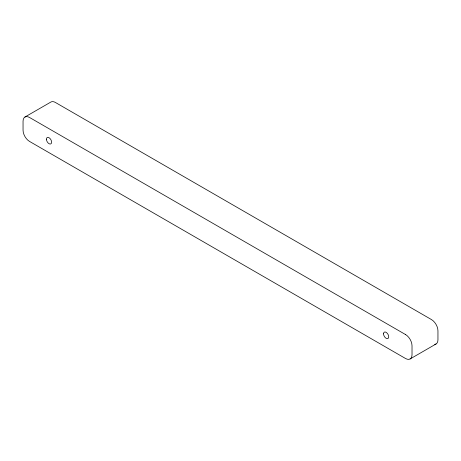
<?xml version="1.0" encoding="UTF-8"?>
<svg xmlns="http://www.w3.org/2000/svg" width="461" height="461" viewBox="0 0 461 461"><rect width="100%" height="100%" fill="white"/><g stroke="black" fill="none" stroke-linecap="round" stroke-linejoin="round"><path stroke-width="0.69" d="M24.952 117.013L50.883 102.042A9.168 5.296 60 0 1 55.464 102.498L431.467 319.577A9.168 5.296 60 0 1 437.95 330.808L437.95 339.792A9.168 5.296 60 0 1 434.706 344.402M410.117 358.958L436.048 343.987M405.536 334.548L29.533 117.469A9.168 5.296 60 0 0 23.05 121.208L23.05 130.192A9.168 5.296 60 0 0 29.533 141.423L405.536 358.502A9.168 5.296 60 0 0 412.019 354.763L412.019 345.779A9.168 5.296 60 0 0 405.536 334.548M46.428 139.199A3.665 2.115 60 0 0 50.318 144.039A3.665 2.115 60 0 0 50.318 138.847A3.665 2.115 60 0 0 46.428 139.199M383.535 333.822A3.665 2.115 60 0 0 387.424 338.662A3.665 2.115 60 0 0 387.424 333.476A3.665 2.115 60 0 0 383.535 333.822"/></g></svg>
